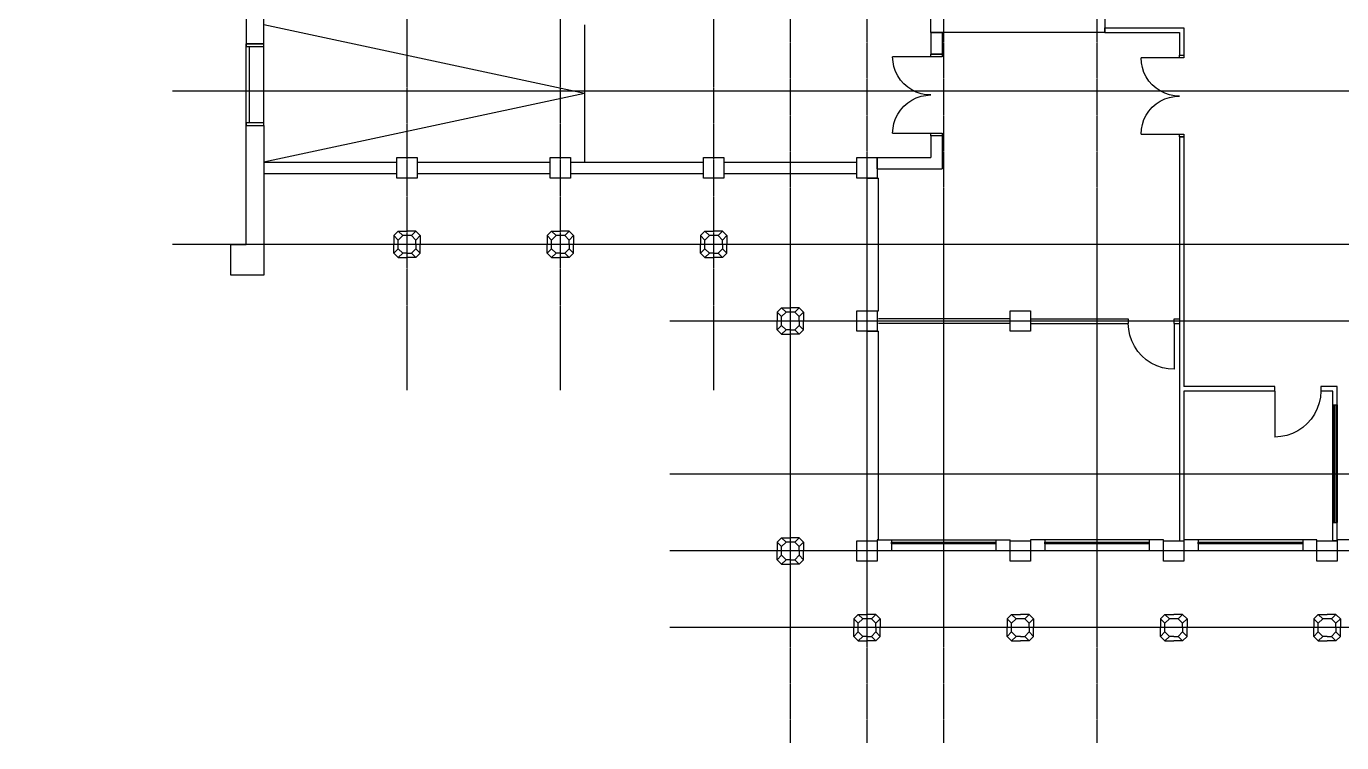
# Model space of a CAD drawing. Header units: millimetres. Extents: x -65483 to 85267, y -25390 to 54076.
# Drawn here: x -65483 to -39747, y -17978 to -3954 of the extents above; entities that cross this region are included whole.
import ezdxf

# ---------------------------------------------------------------- set-up
doc = ezdxf.new("R2010")
doc.units = ezdxf.units.MM
doc.linetypes.add('PCENTRE', pattern=[50.8, 31.75, -6.35, 6.35, -6.35])
for name, color, linetype in [('Boundaries_and_building_grids', 140, 'Continuous'), ('BRICK_WALLS_P4', 1, 'Continuous'), ('COLUMNS_P5', 5, 'Continuous'), ('DR', 8, 'Continuous'), ('LIFTS AND STAIRS', 8, 'Continuous'), ('WA', 6, 'Continuous'), ('WA_EXT', 7, 'Continuous'), ('WN', 4, 'Continuous')]:
    doc.layers.add(name, color=color, linetype=linetype)

msp = doc.modelspace()

# ---------------------------------------------------------------- linework, layer by layer
at = {"layer": 'Boundaries_and_building_grids', "color": 140, "linetype": 'PCENTRE', "lineweight": -3}
for p, q in [((-50533, -17978), (-50533, 48423)), ((-49033, -17978), (-49033, 48423)), ((-47533, -17978), (-47533, 48423)), ((-44533, -17978), (-44533, 48423)), ((-58033, -11080), (-58033, 12453)), ((-55033, -11080), (-55033, 12453)), ((-52033, -11080), (-52033, 12453)), ((50767, -5224), (-62623, -5224)), ((50767, -8224), (-62623, -8224)), ((50767, -9724), (-52891, -9724)), ((50767, -12724), (-52891, -12724)), ((50767, -14224), (-52891, -14224)), ((50767, -15724), (-52891, -15724))]:
    msp.add_line(p, q, dxfattribs=at)
at = {"layer": 'BRICK_WALLS_P4'}
for p, q in [((-47783, -4074), (-47783, -4499)), ((-47783, -4074), (-47563, -4074)), ((-47563, -4074), (-47563, -4499)), ((-47563, -4499), (-47783, -4499)), ((-47783, -6099), (-47783, -6524)), ((-47563, -6099), (-47783, -6099)), ((-47563, -6099), (-47563, -6744)), ((-48833, -6524), (-47783, -6524)), ((-48833, -6744), (-48833, -6524)), ((-48833, -6744), (-47563, -6744))]:
    msp.add_line(p, q, dxfattribs=at)
at = {"layer": 'COLUMNS_P5'}
for p, q in [((-58291, -8052), (-58205, -7966)), ((-58119, -8052), (-58205, -7966)), ((-58205, -7966), (-58033, -7966)), ((-57861, -7966), (-58033, -7966)), ((-57947, -8052), (-57861, -7966)), ((-57774, -8052), (-57861, -7966)), ((-55291, -8052), (-55205, -7966)), ((-55119, -8052), (-55205, -7966)), ((-55205, -7966), (-55033, -7966)), ((-54861, -7966), (-55033, -7966)), ((-54947, -8052), (-54861, -7966)), ((-54774, -8052), (-54861, -7966)), ((-52291, -8052), (-52205, -7966)), ((-52119, -8052), (-52205, -7966)), ((-52205, -7966), (-52033, -7966)), ((-51861, -7966), (-52033, -7966)), ((-51947, -8052), (-51861, -7966)), ((-51774, -8052), (-51861, -7966)), ((-58291, -8052), (-58291, -8224)), ((-58205, -8138), (-58291, -8052)), ((-58291, -8397), (-58291, -8224)), ((-58205, -8138), (-58119, -8052)), ((-58205, -8224), (-58205, -8138)), ((-58205, -8310), (-58205, -8224)), ((-58033, -8052), (-58119, -8052)), ((-57947, -8052), (-58033, -8052)), ((-57947, -8052), (-57861, -8138)), ((-57861, -8138), (-57774, -8052)), ((-57861, -8224), (-57861, -8138)), ((-57861, -8224), (-57861, -8310)), ((-57774, -8052), (-57774, -8224)), ((-57774, -8397), (-57774, -8224)), ((-55205, -8138), (-55291, -8052)), ((-55291, -8052), (-55291, -8224)), ((-55291, -8397), (-55291, -8224)), ((-55205, -8138), (-55119, -8052)), ((-55205, -8224), (-55205, -8138)), ((-55205, -8310), (-55205, -8224)), ((-55033, -8052), (-55119, -8052)), ((-54947, -8052), (-55033, -8052)), ((-54947, -8052), (-54861, -8138)), ((-54861, -8138), (-54774, -8052)), ((-54861, -8224), (-54861, -8138)), ((-54861, -8224), (-54861, -8310)), ((-54774, -8052), (-54774, -8224)), ((-54774, -8397), (-54774, -8224)), ((-52205, -8138), (-52291, -8052)), ((-52291, -8052), (-52291, -8224)), ((-52291, -8397), (-52291, -8224)), ((-52205, -8138), (-52119, -8052)), ((-52205, -8224), (-52205, -8138)), ((-52205, -8310), (-52205, -8224)), ((-52033, -8052), (-52119, -8052)), ((-51947, -8052), (-52033, -8052)), ((-51947, -8052), (-51861, -8138)), ((-51861, -8138), (-51774, -8052)), ((-51861, -8224), (-51861, -8138)), ((-51861, -8224), (-51861, -8310)), ((-51774, -8052), (-51774, -8224)), ((-51774, -8397), (-51774, -8224)), ((-58205, -8310), (-58291, -8397)), ((-58291, -8397), (-58205, -8483)), ((-58119, -8397), (-58205, -8310)), ((-58119, -8397), (-58205, -8483)), ((-58205, -8483), (-58033, -8483)), ((-58033, -8397), (-58119, -8397)), ((-58033, -8397), (-57947, -8397)), ((-57861, -8483), (-58033, -8483)), ((-57861, -8310), (-57947, -8397)), ((-57947, -8397), (-57861, -8483)), ((-57861, -8310), (-57774, -8397)), ((-57774, -8397), (-57861, -8483)), ((-55205, -8310), (-55291, -8397)), ((-55291, -8397), (-55205, -8483)), ((-55119, -8397), (-55205, -8310)), ((-55119, -8397), (-55205, -8483)), ((-55205, -8483), (-55033, -8483)), ((-55033, -8397), (-55119, -8397)), ((-55033, -8397), (-54947, -8397)), ((-54861, -8483), (-55033, -8483)), ((-54861, -8310), (-54947, -8397)), ((-54947, -8397), (-54861, -8483)), ((-54861, -8310), (-54774, -8397)), ((-54774, -8397), (-54861, -8483)), ((-52205, -8310), (-52291, -8397)), ((-52291, -8397), (-52205, -8483)), ((-52119, -8397), (-52205, -8310)), ((-52119, -8397), (-52205, -8483)), ((-52205, -8483), (-52033, -8483)), ((-52033, -8397), (-52119, -8397)), ((-52033, -8397), (-51947, -8397)), ((-51861, -8483), (-52033, -8483)), ((-51861, -8310), (-51947, -8397)), ((-51947, -8397), (-51861, -8483)), ((-51861, -8310), (-51774, -8397)), ((-51774, -8397), (-51861, -8483)), ((-50791, -9552), (-50705, -9466)), ((-50619, -9552), (-50705, -9466)), ((-50705, -9466), (-50533, -9466)), ((-50361, -9466), (-50533, -9466)), ((-50447, -9552), (-50361, -9466)), ((-50274, -9552), (-50361, -9466)), ((-50705, -9638), (-50791, -9552)), ((-50791, -9552), (-50791, -9724)), ((-50791, -9897), (-50791, -9724)), ((-50705, -9638), (-50619, -9552)), ((-50705, -9724), (-50705, -9638)), ((-50705, -9810), (-50705, -9724)), ((-50533, -9552), (-50619, -9552)), ((-50447, -9552), (-50533, -9552)), ((-50447, -9552), (-50361, -9638)), ((-50361, -9638), (-50274, -9552)), ((-50361, -9724), (-50361, -9638)), ((-50361, -9724), (-50361, -9810)), ((-50274, -9552), (-50274, -9724)), ((-50274, -9897), (-50274, -9724)), ((-50705, -9810), (-50791, -9897)), ((-50791, -9897), (-50705, -9983)), ((-50619, -9897), (-50705, -9810)), ((-50619, -9897), (-50705, -9983)), ((-50705, -9983), (-50533, -9983)), ((-50533, -9897), (-50619, -9897)), ((-50533, -9897), (-50447, -9897)), ((-50361, -9983), (-50533, -9983)), ((-50361, -9810), (-50447, -9897)), ((-50447, -9897), (-50361, -9983)), ((-50361, -9810), (-50274, -9897)), ((-50274, -9897), (-50361, -9983)), ((-50791, -14052), (-50705, -13966)), ((-50705, -14138), (-50791, -14052)), ((-50791, -14052), (-50791, -14224)), ((-50619, -14052), (-50705, -13966)), ((-50705, -13966), (-50533, -13966)), ((-50705, -14138), (-50619, -14052)), ((-50705, -14224), (-50705, -14138)), ((-50533, -14052), (-50619, -14052)), ((-50361, -13966), (-50533, -13966)), ((-50447, -14052), (-50533, -14052)), ((-50447, -14052), (-50361, -13966)), ((-50447, -14052), (-50361, -14138)), ((-50274, -14052), (-50361, -13966)), ((-50361, -14138), (-50274, -14052)), ((-50361, -14224), (-50361, -14138)), ((-50274, -14052), (-50274, -14224)), ((-50791, -14397), (-50791, -14224)), ((-50705, -14310), (-50791, -14397)), ((-50791, -14397), (-50705, -14483)), ((-50705, -14310), (-50705, -14224)), ((-50619, -14397), (-50705, -14310)), ((-50619, -14397), (-50705, -14483)), ((-50533, -14397), (-50619, -14397)), ((-50533, -14397), (-50447, -14397)), ((-50361, -14310), (-50447, -14397)), ((-50447, -14397), (-50361, -14483)), ((-50361, -14224), (-50361, -14310)), ((-50361, -14310), (-50274, -14397)), ((-50274, -14397), (-50361, -14483)), ((-50274, -14397), (-50274, -14224)), ((-50705, -14483), (-50533, -14483)), ((-50361, -14483), (-50533, -14483)), ((-49291, -15552), (-49205, -15466)), ((-49205, -15638), (-49291, -15552)), ((-49291, -15552), (-49291, -15724)), ((-49205, -15466), (-49033, -15466)), ((-49119, -15552), (-49205, -15466)), ((-49205, -15638), (-49119, -15552)), ((-49205, -15724), (-49205, -15638)), ((-49033, -15552), (-49119, -15552)), ((-48861, -15466), (-49033, -15466)), ((-48947, -15552), (-49033, -15552)), ((-48947, -15552), (-48861, -15466)), ((-48947, -15552), (-48861, -15638)), ((-48774, -15552), (-48861, -15466)), ((-48861, -15638), (-48774, -15552)), ((-48861, -15724), (-48861, -15638)), ((-48774, -15552), (-48774, -15724)), ((-46291, -15552), (-46205, -15466)), ((-46291, -15552), (-46291, -15724)), ((-46205, -15638), (-46291, -15552)), ((-46119, -15552), (-46205, -15466)), ((-46205, -15466), (-46033, -15466)), ((-46205, -15638), (-46119, -15552)), ((-46205, -15724), (-46205, -15638)), ((-46033, -15552), (-46119, -15552)), ((-45861, -15466), (-46033, -15466)), ((-45947, -15552), (-46033, -15552)), ((-45947, -15552), (-45861, -15466)), ((-45947, -15552), (-45861, -15638)), ((-45774, -15552), (-45861, -15466)), ((-45861, -15638), (-45774, -15552)), ((-45861, -15724), (-45861, -15638)), ((-45774, -15552), (-45774, -15724)), ((-43291, -15552), (-43205, -15466)), ((-43205, -15638), (-43291, -15552)), ((-43291, -15552), (-43291, -15724)), ((-43205, -15466), (-43033, -15466)), ((-43119, -15552), (-43205, -15466)), ((-43205, -15638), (-43119, -15552)), ((-43205, -15724), (-43205, -15638)), ((-43033, -15552), (-43119, -15552)), ((-42861, -15466), (-43033, -15466)), ((-42947, -15552), (-43033, -15552)), ((-42947, -15552), (-42861, -15466)), ((-42947, -15552), (-42861, -15638)), ((-42774, -15552), (-42861, -15466)), ((-42861, -15638), (-42774, -15552)), ((-42861, -15724), (-42861, -15638)), ((-42774, -15552), (-42774, -15724)), ((-40291, -15552), (-40205, -15466)), ((-40205, -15638), (-40291, -15552)), ((-40291, -15552), (-40291, -15724)), ((-40119, -15552), (-40205, -15466)), ((-40205, -15466), (-40033, -15466)), ((-40205, -15638), (-40119, -15552)), ((-40205, -15724), (-40205, -15638)), ((-40033, -15552), (-40119, -15552)), ((-39861, -15466), (-40033, -15466)), ((-39947, -15552), (-40033, -15552)), ((-39947, -15552), (-39861, -15466)), ((-39947, -15552), (-39861, -15638)), ((-39774, -15552), (-39861, -15466)), ((-39861, -15638), (-39774, -15552)), ((-39861, -15724), (-39861, -15638)), ((-39774, -15552), (-39774, -15724)), ((-49291, -15897), (-49291, -15724)), ((-49205, -15810), (-49291, -15897)), ((-49291, -15897), (-49205, -15983)), ((-49205, -15810), (-49205, -15724)), ((-49119, -15897), (-49205, -15810)), ((-49119, -15897), (-49205, -15983)), ((-49033, -15897), (-49119, -15897)), ((-49033, -15897), (-48947, -15897)), ((-48861, -15810), (-48947, -15897)), ((-48947, -15897), (-48861, -15983)), ((-48861, -15724), (-48861, -15810)), ((-48861, -15810), (-48774, -15897)), ((-48774, -15897), (-48861, -15983)), ((-48774, -15897), (-48774, -15724)), ((-46291, -15897), (-46291, -15724)), ((-46205, -15810), (-46291, -15897)), ((-46291, -15897), (-46205, -15983)), ((-46205, -15810), (-46205, -15724)), ((-46119, -15897), (-46205, -15810)), ((-46119, -15897), (-46205, -15983)), ((-46033, -15897), (-46119, -15897)), ((-46033, -15897), (-45947, -15897)), ((-45861, -15810), (-45947, -15897)), ((-45947, -15897), (-45861, -15983)), ((-45861, -15724), (-45861, -15810)), ((-45861, -15810), (-45774, -15897)), ((-45774, -15897), (-45861, -15983)), ((-45774, -15897), (-45774, -15724)), ((-43291, -15897), (-43291, -15724)), ((-43205, -15810), (-43291, -15897)), ((-43291, -15897), (-43205, -15983)), ((-43205, -15810), (-43205, -15724)), ((-43119, -15897), (-43205, -15810)), ((-43119, -15897), (-43205, -15983)), ((-43033, -15897), (-43119, -15897)), ((-43033, -15897), (-42947, -15897)), ((-42861, -15810), (-42947, -15897)), ((-42947, -15897), (-42861, -15983)), ((-42861, -15724), (-42861, -15810)), ((-42861, -15810), (-42774, -15897)), ((-42774, -15897), (-42861, -15983)), ((-42774, -15897), (-42774, -15724)), ((-40291, -15897), (-40291, -15724)), ((-40205, -15810), (-40291, -15897)), ((-40291, -15897), (-40205, -15983)), ((-40205, -15810), (-40205, -15724)), ((-40119, -15897), (-40205, -15810)), ((-40119, -15897), (-40205, -15983)), ((-40033, -15897), (-40119, -15897)), ((-40033, -15897), (-39947, -15897)), ((-39861, -15810), (-39947, -15897)), ((-39947, -15897), (-39861, -15983)), ((-39861, -15724), (-39861, -15810)), ((-39861, -15810), (-39774, -15897)), ((-39774, -15897), (-39861, -15983)), ((-39774, -15897), (-39774, -15724)), ((-49205, -15983), (-49033, -15983)), ((-48861, -15983), (-49033, -15983)), ((-46205, -15983), (-46033, -15983)), ((-45861, -15983), (-46033, -15983)), ((-43205, -15983), (-43033, -15983)), ((-42861, -15983), (-43033, -15983)), ((-40205, -15983), (-40033, -15983)), ((-39861, -15983), (-40033, -15983))]:
    msp.add_line(p, q, dxfattribs=at)
for points in [[(-60833, -4297), (-60833, -2824), (-65483, -2824), (-65483, -3124), (-61483, -3124), (-61483, -3424), (-61183, -3424), (-61183, -4297)], [(-60833, -5897), (-60833, -8824), (-61483, -8824), (-61483, -8224), (-61183, -8224), (-61183, -5897)]]:
    msp.add_lwpolyline(points, close=True, dxfattribs=at)
for points in [[(-47783, -3374), (-44383, -3374), (-44383, -4074), (-47783, -4074), (-47783, -3374)], [(-61183, -5897), (-61183, -4297)], [(-57833, -6924), (-58233, -6924), (-58233, -6524), (-57833, -6524), (-57833, -6924)], [(-54833, -6924), (-55233, -6924), (-55233, -6524), (-54833, -6524), (-54833, -6924)], [(-51833, -6924), (-52233, -6924), (-52233, -6524), (-51833, -6524), (-51833, -6924)], [(-48833, -6924), (-49233, -6924), (-49233, -6524), (-48833, -6524), (-48833, -6924)], [(-48833, -9924), (-49233, -9924), (-49233, -9524), (-48833, -9524), (-48833, -9924)], [(-45833, -9924), (-46233, -9924), (-46233, -9524), (-45833, -9524), (-45833, -9924)], [(-48833, -14424), (-49233, -14424), (-49233, -14024), (-48833, -14024), (-48833, -14424)], [(-48813, -14004), (-48833, -14004), (-48833, -14024)], [(-45833, -14424), (-46233, -14424), (-46233, -14024), (-45833, -14024), (-45833, -14424)], [(-42833, -14424), (-43233, -14424), (-43233, -14024), (-42833, -14024), (-42833, -14424)], [(-39833, -14424), (-40233, -14424), (-40233, -14024), (-39833, -14024), (-39833, -14424)]]:
    msp.add_lwpolyline(points, dxfattribs=at)
at = {"layer": 'DR'}
for p, q in [((-61183, -5847), (-61183, -4347)), ((-61113, -5847), (-61113, -4347)), ((-60833, -5847), (-60833, -4347)), ((-47783, -4549), (-48533, -4549)), ((-48526, -4647), (-48533, -4549)), ((-42923, -4569), (-43673, -4569)), ((-43666, -4667), (-43673, -4569)), ((-48507, -4743), (-48526, -4647)), ((-48476, -4836), (-48507, -4743)), ((-48432, -4924), (-48476, -4836)), ((-43647, -4763), (-43666, -4667)), ((-43616, -4856), (-43647, -4763)), ((-43572, -4944), (-43616, -4856)), ((-48378, -5006), (-48432, -4924)), ((-48313, -5080), (-48378, -5006)), ((-48239, -5144), (-48313, -5080)), ((-48158, -5199), (-48239, -5144)), ((-43518, -5026), (-43572, -4944)), ((-43453, -5100), (-43518, -5026)), ((-43379, -5164), (-43453, -5100)), ((-48239, -5454), (-48158, -5400)), ((-48070, -5242), (-48158, -5199)), ((-48158, -5400), (-48070, -5356)), ((-47977, -5274), (-48070, -5242)), ((-48070, -5356), (-47977, -5325)), ((-47881, -5293), (-47977, -5274)), ((-47977, -5325), (-47881, -5306)), ((-47783, -5299), (-47881, -5293)), ((-47881, -5306), (-47783, -5299)), ((-43298, -5219), (-43379, -5164)), ((-43210, -5262), (-43298, -5219)), ((-43298, -5420), (-43210, -5376)), ((-43117, -5294), (-43210, -5262)), ((-43210, -5376), (-43117, -5345)), ((-43021, -5313), (-43117, -5294)), ((-43117, -5345), (-43021, -5326)), ((-42923, -5319), (-43021, -5313)), ((-43021, -5326), (-42923, -5319)), ((-48432, -5674), (-48378, -5593)), ((-48378, -5593), (-48313, -5519)), ((-48313, -5519), (-48239, -5454)), ((-43572, -5694), (-43518, -5613)), ((-43518, -5613), (-43453, -5539)), ((-43453, -5539), (-43379, -5474)), ((-43379, -5474), (-43298, -5420)), ((-48526, -5951), (-48507, -5855)), ((-48507, -5855), (-48476, -5762)), ((-48476, -5762), (-48432, -5674)), ((-43666, -5971), (-43647, -5875)), ((-43647, -5875), (-43616, -5782)), ((-43616, -5782), (-43572, -5694)), ((-48533, -6049), (-48526, -5951)), ((-48533, -6049), (-47783, -6049)), ((-43673, -6069), (-43666, -5971)), ((-43673, -6069), (-42923, -6069)), ((-43915, -9887), (-43923, -9769)), ((-43023, -9769), (-43023, -10669)), ((-43892, -10002), (-43915, -9887)), ((-43854, -10114), (-43892, -10002)), ((-43802, -10219), (-43854, -10114)), ((-43737, -10317), (-43802, -10219)), ((-43659, -10406), (-43737, -10317)), ((-43571, -10483), (-43659, -10406)), ((-43473, -10549), (-43571, -10483)), ((-43367, -10601), (-43473, -10549)), ((-43256, -10639), (-43367, -10601)), ((-43140, -10662), (-43256, -10639)), ((-43023, -10669), (-43140, -10662)), ((-41057, -11094), (-41057, -11994)), ((-40165, -11212), (-40188, -11327)), ((-40157, -11094), (-40165, -11212)), ((-40278, -11544), (-40343, -11642)), ((-40226, -11439), (-40278, -11544)), ((-40188, -11327), (-40226, -11439)), ((-40509, -11808), (-40607, -11874)), ((-40421, -11731), (-40509, -11808)), ((-40343, -11642), (-40421, -11731)), ((-40940, -11987), (-41057, -11994)), ((-40824, -11964), (-40940, -11987)), ((-40713, -11926), (-40824, -11964)), ((-40607, -11874), (-40713, -11926))]:
    msp.add_line(p, q, dxfattribs=at)
for points in [[(-60833, -4297), (-61183, -4297), (-61183, -4347), (-60833, -4347), (-60833, -4297)], [(-47563, -4549), (-47783, -4549), (-47783, -4499), (-47563, -4499), (-47563, -4549)], [(-42833, -4569), (-42923, -4569), (-42923, -4519), (-42833, -4519), (-42833, -4569)], [(-60833, -5847), (-61183, -5847), (-61183, -5897), (-60833, -5897), (-60833, -5847)], [(-47563, -6099), (-47783, -6099), (-47783, -6049), (-47563, -6049), (-47563, -6099)], [(-42833, -6119), (-42923, -6119), (-42923, -6069), (-42833, -6069), (-42833, -6119)]]:
    msp.add_lwpolyline(points, dxfattribs=at)
at = {"layer": 'LIFTS AND STAIRS', "linetype": 'Continuous'}
for p, q in [((-54560, -5269), (-60833, -3924)), ((-54560, -3924), (-54560, -6614)), ((-54560, -5269), (-60833, -6614))]:
    msp.add_line(p, q, dxfattribs=at)
at = {"layer": 'WA'}
for p, q in [((-44383, -4074), (-44383, -3984)), ((-44383, -3984), (-42833, -3984)), ((-44383, -4074), (-42923, -4074)), ((-42923, -4074), (-42923, -4519)), ((-42833, -3984), (-42833, -4519)), ((-42923, -4519), (-42833, -4519)), ((-42923, -6119), (-42833, -6119)), ((-42923, -6119), (-42923, -14024)), ((-42833, -6119), (-42833, -11004)), ((-46233, -9679), (-48813, -9679)), ((-46233, -9769), (-48813, -9769)), ((-45833, -9679), (-43923, -9679)), ((-45833, -9769), (-43923, -9769)), ((-43923, -9679), (-43923, -9769)), ((-43023, -9679), (-42923, -9679)), ((-43023, -9769), (-43023, -9679)), ((-43023, -9769), (-42923, -9769)), ((-41057, -11004), (-42833, -11004)), ((-41057, -11094), (-41057, -11004)), ((-39833, -11004), (-40157, -11004)), ((-40157, -11004), (-40157, -11094)), ((-39833, -14024), (-39833, -11004)), ((-42833, -11094), (-42833, -14024)), ((-41057, -11094), (-42833, -11094)), ((-39923, -11094), (-40157, -11094)), ((-39923, -14024), (-39923, -11094)), ((-42923, -14024), (-42833, -14024)), ((-39833, -14024), (-39923, -14024))]:
    msp.add_line(p, q, dxfattribs=at)
at = {"layer": 'WA_EXT', "linetype": 'Continuous'}
for p, q in [((-60833, -6614), (-58233, -6614)), ((-57833, -6614), (-55233, -6614)), ((-54833, -6614), (-52233, -6614)), ((-51833, -6614), (-49233, -6614)), ((-60833, -6834), (-58233, -6834)), ((-57833, -6834), (-55233, -6834)), ((-54833, -6834), (-52233, -6834)), ((-51833, -6834), (-49233, -6834))]:
    msp.add_line(p, q, dxfattribs=at)
at = {"layer": 'WA_EXT'}
for p, q in [((-49033, -9524), (-49033, -6924)), ((-49033, -6924), (-48813, -6924)), ((-48813, -9524), (-48813, -6924)), ((-49033, -9524), (-48813, -9524)), ((-49033, -14024), (-49033, -9924)), ((-49033, -9924), (-48813, -9924)), ((-48813, -14004), (-48813, -9924)), ((-49033, -14024), (-48833, -14024)), ((-48833, -14004), (-48833, -14224)), ((-48833, -14004), (-46233, -14004)), ((-48555, -14004), (-48555, -14224)), ((-46511, -14004), (-46511, -14224)), ((-46233, -14224), (-46233, -14004)), ((-45833, -14004), (-45833, -14224)), ((-43233, -14004), (-45833, -14004)), ((-45555, -14004), (-45555, -14224)), ((-43511, -14004), (-43511, -14224)), ((-43233, -14224), (-43233, -14004)), ((-42833, -14004), (-42833, -14224)), ((-40233, -14004), (-42833, -14004)), ((-42555, -14004), (-42555, -14224)), ((-40511, -14004), (-40511, -14224)), ((-40233, -14224), (-40233, -14004)), ((-39833, -14004), (-39833, -14224)), ((-37233, -14004), (-39833, -14004)), ((-46233, -14224), (-48833, -14224)), ((-43233, -14224), (-45833, -14224)), ((-40233, -14224), (-42833, -14224)), ((-37233, -14224), (-39833, -14224))]:
    msp.add_line(p, q, dxfattribs=at)
at = {"layer": 'WN', "linetype": 'Continuous'}
for p, q in [((-39923, -11361), (-39923, -13668)), ((-39923, -11361), (-39833, -11361)), ((-39892, -11361), (-39892, -13668)), ((-39863, -11361), (-39863, -13668)), ((-39833, -11361), (-39833, -13668)), ((-39923, -13668), (-39833, -13668))]:
    msp.add_line(p, q, dxfattribs=at)
at = {"layer": 'WN'}
for p, q in [((-48525, -14084), (-48525, -14054)), ((-46541, -14084), (-46541, -14054)), ((-45525, -14084), (-45525, -14054)), ((-43541, -14084), (-43541, -14054)), ((-42525, -14084), (-42525, -14054)), ((-40541, -14084), (-40541, -14054))]:
    msp.add_line(p, q, dxfattribs=at)
for points in [[(-46511, -14084), (-48555, -14084), (-48555, -14054), (-46511, -14054), (-46511, -14084)], [(-43511, -14084), (-45555, -14084), (-45555, -14054), (-43511, -14054), (-43511, -14084)], [(-40511, -14084), (-42555, -14084), (-42555, -14054), (-40511, -14054), (-40511, -14084)]]:
    msp.add_lwpolyline(points, dxfattribs=at)

doc.saveas('drawing.dxf')
